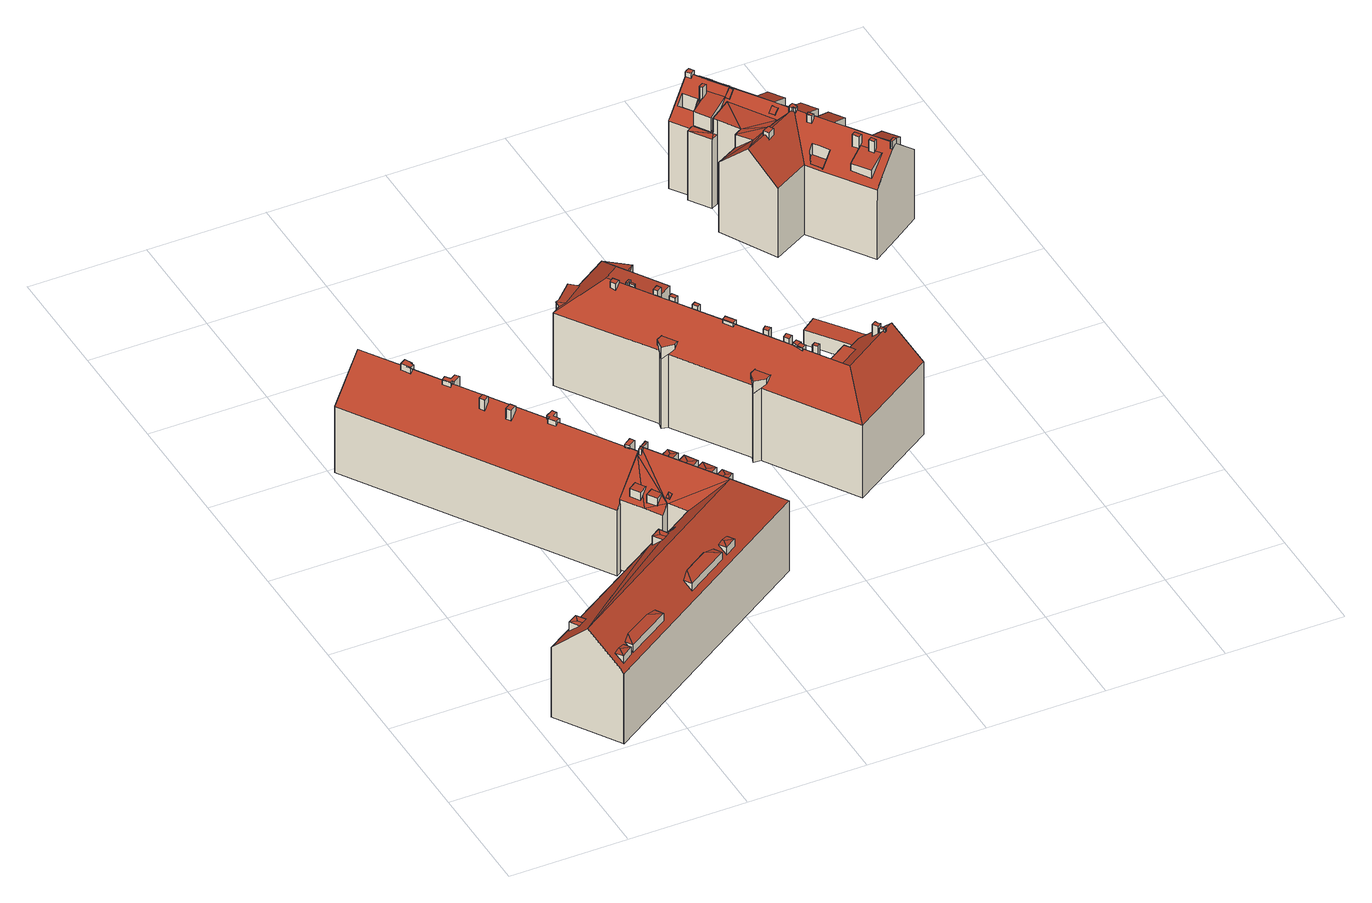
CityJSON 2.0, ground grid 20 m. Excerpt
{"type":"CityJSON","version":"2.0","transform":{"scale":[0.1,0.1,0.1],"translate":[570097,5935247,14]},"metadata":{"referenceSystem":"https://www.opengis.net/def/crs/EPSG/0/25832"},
"CityObjects":{
"building1":{"type":"Building","attributes":{"Grundfläche 2D":"720.919981","Grundhöhe NN":"15.432"},"children":["building1-1","building1-2","building1-3","building1-4","building1-5","building1-6","building1-7","building1-8","building1-9","building1-10","building1-11","building1-12","building1-13"],"geometry":[{"type":"Solid","lod":"3","boundaries":[[[[0,1,2,3]],[[1,4,2]],[[5,0,3]],[[6,7,8,9]],[[7,6,10,11]],[[11,10,12,13]],[[14,15,16]],[[17,18,19,20,14,21],[9,8,22,23,13,12],[0,5,24,25,4,1]],[[14,26,27,28,29,15]],[[14,20,30,28,27,26]],[[31,32,33,34,35,20,19,36,37]],[[38,39,40,41,42,43,44,45,31,46,47]],[[48,20,35,42,41,40]],[[45,32,31]],[[49,47,50,51,52]],[[40,39,38,47,49,52,51,53,54]],[[30,20,48]],[[54,53,51,55,40]],[[56,57,58,59]],[[3,2,25,24]],[[24,5,3]],[[25,2,4]],[[8,7,22]],[[9,12,10,6]],[[11,13,23]],[[23,22,7,11]],[[17,21,14,16,60,61]],[[18,17,61,62]],[[19,18,62,63]],[[36,19,63,64]],[[65,66,67,50,47,46,31,37,36,64,68]],[[55,51,50,67,69]],[[40,55,69,70]],[[71,30,48,40,70,72]],[[28,30,71,73]],[[29,28,73,74]],[[16,15,29,74,60]],[[43,57,56,44]],[[57,43,42]],[[34,58,57,42,35]],[[34,33,59,58]],[[45,44,56,59,33,32]],[[69,67,66,65,68,64,63,62,61,60,74,73,71,72,70]]]],"semantics":{"surfaces":[{"type":"RoofSurface"},{"type":"WallSurface"},{"type":"GroundSurface"}],"values":[[0,0,0,0,0,0,0,0,0,0,0,0,0,0,0,0,0,0,0,1,1,1,1,1,1,1,1,1,1,1,1,1,1,1,1,1,1,1,1,1,1,1,2]]}}]},
"building1-1":{"type":"BuildingInstallation","parents":["building1"],"geometry":[{"type":"MultiSurface","lod":"3","boundaries":[[[38,75,76,77,41]],[[78,54,39,41,77]],[[76,75,79]],[[78,77,76,79,53]]],"semantics":{"surfaces":[{"type":"RoofSurface"},{"type":"WallSurface"}],"values":[0,1,1,1]}}]},
"building1-2":{"type":"BuildingInstallation","parents":["building1"],"geometry":[{"type":"MultiSurface","lod":"3","boundaries":[[[80,81,82,83,84]],[[82,81,85]],[[85,81,80,86,87]],[[82,88,83]],[[87,89,85]],[[82,85,89,88]]],"semantics":{"surfaces":[{"type":"RoofSurface"},{"type":"WallSurface"}],"values":[0,0,0,1,1,1]}}]},
"building1-3":{"type":"BuildingInstallation","parents":["building1"],"geometry":[{"type":"MultiSurface","lod":"3","boundaries":[[[90,91,92,93]],[[90,93,94]],[[92,95,96,93]],[[96,97,94,93]],[[94,97,98,91,90]],[[98,95,92,91]]],"semantics":{"surfaces":[{"type":"RoofSurface"},{"type":"WallSurface"}],"values":[0,0,1,1,1,1]}}]},
"building1-4":{"type":"BuildingInstallation","parents":["building1"],"geometry":[{"type":"MultiSurface","lod":"3","boundaries":[[[99,100,101]],[[102,103,104,101,100,105]],[[106,107,108,105,100,99]],[[109,99,101,110,111]],[[107,106,99,109,26]],[[110,101,104,103,27,112]]],"semantics":{"surfaces":[{"type":"RoofSurface"},{"type":"WallSurface"}],"values":[0,0,0,1,1,1]}}]},
"building1-5":{"type":"BuildingInstallation","parents":["building1"],"geometry":[{"type":"MultiSurface","lod":"3","boundaries":[[[113,114,115,116,117]],[[117,116,118]],[[118,116,115,119,120]],[[113,117,121,122]],[[118,120,123]],[[123,121,117,118]]],"semantics":{"surfaces":[{"type":"RoofSurface"},{"type":"WallSurface"}],"values":[0,0,0,1,1,1]}}]},
"building1-6":{"type":"BuildingInstallation","parents":["building1"],"geometry":[{"type":"MultiSurface","lod":"3","boundaries":[[[124,125,126,127]],[[125,124,128]],[[128,124,127,129]],[[125,130,126]],[[129,131,128]],[[125,128,131,130]]],"semantics":{"surfaces":[{"type":"RoofSurface"},{"type":"WallSurface"}],"values":[0,0,0,1,1,1]}}]},
"building1-7":{"type":"BuildingInstallation","parents":["building1"],"geometry":[{"type":"MultiSurface","lod":"3","boundaries":[[[132,133,134,135,49]],[[135,134,136,52]],[[133,132,137]],[[134,133,137,136]]],"semantics":{"surfaces":[{"type":"RoofSurface"},{"type":"WallSurface"}],"values":[0,1,1,1]}}]},
"building1-8":{"type":"BuildingInstallation","parents":["building1"],"geometry":[{"type":"MultiSurface","lod":"3","boundaries":[[[138,139,140,141,142]],[[140,139,143]],[[143,139,138,144,145]],[[141,140,146]],[[143,145,147]],[[143,147,146,140]]],"semantics":{"surfaces":[{"type":"RoofSurface"},{"type":"WallSurface"}],"values":[0,0,0,1,1,1]}}]},
"building1-9":{"type":"BuildingInstallation","parents":["building1"],"geometry":[{"type":"MultiSurface","lod":"3","boundaries":[[[148,149,150]],[[151,148,150,152]],[[153,154,151,152]],[[149,155,153,152,150]],[[154,156,148,151]],[[156,155,149,148]]],"semantics":{"surfaces":[{"type":"RoofSurface"},{"type":"WallSurface"}],"values":[0,0,1,1,1,1]}}]},
"building1-10":{"type":"BuildingInstallation","parents":["building1"],"geometry":[{"type":"MultiSurface","lod":"3","boundaries":[[[157,158,159,160]],[[158,157,161]],[[161,157,160,162]],[[158,163,159]],[[162,164,161]],[[158,161,164,163]]],"semantics":{"surfaces":[{"type":"RoofSurface"},{"type":"WallSurface"}],"values":[0,0,0,1,1,1]}}]},
"building1-11":{"type":"BuildingInstallation","parents":["building1"],"geometry":[{"type":"MultiSurface","lod":"3","boundaries":[[[165,166,167,168,169,170]],[[165,170,171,172]],[[168,167,173,174]],[[171,170,169,168,174,175]],[[173,167,166,165,172,176]]],"semantics":{"surfaces":[{"type":"RoofSurface"},{"type":"WallSurface"}],"values":[0,1,1,1,1]}}]},
"building1-12":{"type":"BuildingInstallation","parents":["building1"],"geometry":[{"type":"MultiSurface","lod":"3","boundaries":[[[177,178,179,180]],[[178,177,181]],[[181,177,180,182]],[[178,183,179]],[[182,184,181]],[[178,181,184,183]]],"semantics":{"surfaces":[{"type":"RoofSurface"},{"type":"WallSurface"}],"values":[0,0,0,1,1,1]}}]},
"building1-13":{"type":"BuildingInstallation","parents":["building1"],"geometry":[{"type":"MultiSurface","lod":"3","boundaries":[[[185,186,187,188,189]],[[187,186,190]],[[190,186,185,191,192]],[[188,187,193]],[[190,192,194,195]],[[187,190,195,193]]],"semantics":{"surfaces":[{"type":"RoofSurface"},{"type":"WallSurface"}],"values":[0,0,0,1,1,1]}}]},
"building2":{"type":"Building","attributes":{"Grundfläche 2D":"651.359500","Grundhöhe NN":"14.652"},"children":["building2-1","building2-2","building2-3","building2-4","building2-5","building2-6"],"geometry":[{"type":"Solid","lod":"3","boundaries":[[[[196,197,198,199,200,201,202,203,204,205,206,207,208,209,210,211]],[[212,198,197,196,211,210,209,208,207,206,205,204,203,213,214]],[[199,198,212,215,216]],[[200,199,216,217]],[[201,200,217,218]],[[202,201,218,219]],[[220,221,214,213,203,202,219,222]],[[212,214,221,215]],[[222,219,218,217,216,215,221,220]]]],"semantics":{"surfaces":[{"type":"RoofSurface"},{"type":"WallSurface"},{"type":"GroundSurface"}],"values":[[0,0,1,1,1,1,1,1,2]]}}]},
"building2-1":{"type":"BuildingInstallation","parents":["building2"],"geometry":[{"type":"MultiSurface","lod":"3","boundaries":[[[223,224,225,226]],[[226,225,227,228]],[[223,226,228,229]],[[224,223,229,230]],[[225,224,230,227]]],"semantics":{"surfaces":[{"type":"RoofSurface"},{"type":"WallSurface"}],"values":[0,1,1,1,1]}}]},
"building2-2":{"type":"BuildingInstallation","parents":["building2"],"geometry":[{"type":"MultiSurface","lod":"3","boundaries":[[[231,232,233,234,235,236]],[[231,236,237,238]],[[232,231,238,196,239]],[[233,232,239,240]],[[234,233,240,241]],[[235,234,241,242]],[[197,237,236,235,242]]],"semantics":{"surfaces":[{"type":"RoofSurface"},{"type":"WallSurface"}],"values":[0,1,1,1,1,1,1]}}]},
"building2-3":{"type":"BuildingInstallation","parents":["building2"],"geometry":[{"type":"MultiSurface","lod":"3","boundaries":[[[243,244,245,246,247,248,249,250]],[[251,252,245,244]],[[252,253,246,245]],[[247,246,253,254]],[[211,255,248,247,254]],[[249,248,255,256]],[[250,249,256,210]],[[243,250,210,209]],[[209,251,244,243]]],"semantics":{"surfaces":[{"type":"RoofSurface"},{"type":"WallSurface"}],"values":[0,1,1,1,1,1,1,1,1]}}]},
"building2-4":{"type":"BuildingInstallation","parents":["building2"],"geometry":[{"type":"MultiSurface","lod":"3","boundaries":[[[257,258,259,260,261]],[[262,259,258,263,205]],[[260,259,262,264]],[[265,257,261,260,264,204]],[[258,257,265,263]]],"semantics":{"surfaces":[{"type":"RoofSurface"},{"type":"WallSurface"}],"values":[0,1,1,1,1]}}]},
"building2-5":{"type":"BuildingInstallation","parents":["building2"],"geometry":[{"type":"MultiSurface","lod":"3","boundaries":[[[266,267,268,269]],[[269,268,270,271]],[[271,272,266,269]],[[267,266,272,273]],[[273,270,268,267]]],"semantics":{"surfaces":[{"type":"RoofSurface"},{"type":"WallSurface"}],"values":[0,1,1,1,1]}}]},
"building2-6":{"type":"BuildingInstallation","parents":["building2"],"geometry":[{"type":"MultiSurface","lod":"3","boundaries":[[[274,275,276,277,278,279,280,281,282]],[[278,277,276,283,207,284]],[[284,285,279,278]],[[285,286,280,279]],[[281,280,286,287]],[[206,288,282,281,287]],[[274,282,288,289]],[[289,290,275,274]],[[290,283,276,275]]],"semantics":{"surfaces":[{"type":"RoofSurface"},{"type":"WallSurface"}],"values":[0,1,1,1,1,1,1,1,1]}}]},
"building3":{"type":"Building","attributes":{"Grundfläche 2D":"731.871410","Grundhöhe NN":"14.653"},"children":["building3-1","building3-2","building3-3","building3-4","building3-5","building3-6","building3-7","building3-8","building3-9","building3-10","building3-11","building3-12","building3-13","building3-14","building3-15","building3-16","building3-17"],"geometry":[{"type":"Solid","lod":"3","boundaries":[[[[291,292,293,294,295,296]],[[295,297,298,299,300,301,302,292,291,296]],[[300,303,304,305,306,307,308,309,310,311,292,302,301]],[[303,312,313,304]],[[313,312,314,315,316]],[[317,315,314]],[[316,315,317]],[[318,319,304,313,316,320,321,322]],[[322,321,323,324,325,326]],[[327,328,329,293,292,311,310,309,308,307,306,305,304,319,330,331,332,333,334]],[[323,321,320]],[[318,322,326]],[[298,297,295,294,335,336]],[[300,299,298,336,337]],[[303,300,337,338]],[[312,303,338,339]],[[314,312,339,340]],[[317,314,340,341]],[[316,317,341,342]],[[320,316,342,343]],[[323,320,343,344]],[[324,323,344,345]],[[346,326,325,324,345,347]],[[348,319,318,349]],[[318,326,346,349]],[[331,330,319,348,350]],[[332,331,350,351]],[[333,332,351,352]],[[334,333,352,353]],[[327,334,353,354]],[[328,327,354,355]],[[293,329,328,355,356]],[[294,293,356,335]],[[340,339,338,337,336,335,356,355,354,353,352,351,350,348,349,346,347,345,344,343,342,341]]]],"semantics":{"surfaces":[{"type":"RoofSurface"},{"type":"WallSurface"},{"type":"GroundSurface"}],"values":[[0,0,0,0,0,0,0,0,0,0,0,0,1,1,1,1,1,1,1,1,1,1,1,1,1,1,1,1,1,1,1,1,1,2]]}}]},
"building3-1":{"type":"BuildingInstallation","parents":["building3"],"geometry":[{"type":"MultiSurface","lod":"3","boundaries":[[[357,358,359,360]],[[360,359,361,362]],[[357,360,362,363]],[[358,357,363,364]],[[359,358,364,361]]],"semantics":{"surfaces":[{"type":"RoofSurface"},{"type":"WallSurface"}],"values":[0,1,1,1,1]}}]},
"building3-2":{"type":"BuildingInstallation","parents":["building3"],"geometry":[{"type":"MultiSurface","lod":"3","boundaries":[[[365,366,367,368,369]],[[368,370,371,369]],[[372,367,366,365,373,374]],[[372,291,368,367]],[[375,370,368,291]],[[371,370,375,376]],[[376,296,373,365,369,371]]],"semantics":{"surfaces":[{"type":"RoofSurface"},{"type":"WallSurface"}],"values":[0,0,1,1,1,1,1]}}]},
"building3-3":{"type":"BuildingInstallation","parents":["building3"],"geometry":[{"type":"MultiSurface","lod":"3","boundaries":[[[377,378,379,380]],[[380,379,381,382]],[[377,380,382,383]],[[378,377,383,384]],[[379,378,384,381]]],"semantics":{"surfaces":[{"type":"RoofSurface"},{"type":"WallSurface"}],"values":[0,1,1,1,1]}}]},
"building3-4":{"type":"BuildingInstallation","parents":["building3"],"geometry":[{"type":"MultiSurface","lod":"3","boundaries":[[[385,386,387,388]],[[385,388,389,390]],[[391,392,386,385,390]],[[387,386,392,393]]],"semantics":{"surfaces":[{"type":"RoofSurface"},{"type":"WallSurface"}],"values":[0,1,1,1]}}]},
"building3-5":{"type":"BuildingInstallation","parents":["building3"],"geometry":[{"type":"MultiSurface","lod":"3","boundaries":[[[394,395,396,397]],[[397,396,398,399]],[[394,397,399,400]],[[400,401,395,394]],[[401,398,396,395]]],"semantics":{"surfaces":[{"type":"RoofSurface"},{"type":"WallSurface"}],"values":[0,1,1,1,1]}}]},
"building3-6":{"type":"BuildingInstallation","parents":["building3"],"geometry":[{"type":"MultiSurface","lod":"3","boundaries":[[[402,403,404,405]],[[405,404,406,407]],[[402,405,407,408]],[[403,402,408,409]],[[404,403,409,406]]],"semantics":{"surfaces":[{"type":"RoofSurface"},{"type":"WallSurface"}],"values":[0,1,1,1,1]}}]},
"building3-7":{"type":"BuildingInstallation","parents":["building3"],"geometry":[{"type":"MultiSurface","lod":"3","boundaries":[[[410,411,412,413,414]],[[328,415,413,412,327]],[[414,413,415]],[[416,411,410]],[[411,416,334,327,412]]],"semantics":{"surfaces":[{"type":"RoofSurface"},{"type":"WallSurface"}],"values":[0,1,1,1,1]}}]},
"building3-8":{"type":"BuildingInstallation","parents":["building3"],"geometry":[{"type":"MultiSurface","lod":"3","boundaries":[[[417,418,419,420,421,422,423,424]],[[421,420,425,426]],[[422,421,426,427]],[[428,429,417,424,423,422,427,430]],[[431,425,420,419,418,417,429,432]]],"semantics":{"surfaces":[{"type":"RoofSurface"},{"type":"WallSurface"}],"values":[0,1,1,1,1]}}]},
"building3-9":{"type":"BuildingInstallation","parents":["building3"],"geometry":[{"type":"MultiSurface","lod":"3","boundaries":[[[433,434,435,436]],[[437,438,436,435]],[[433,436,438,439]],[[439,440,434,433]],[[435,434,440,437]]],"semantics":{"surfaces":[{"type":"RoofSurface"},{"type":"WallSurface"}],"values":[0,1,1,1,1]}}]},
"building3-10":{"type":"BuildingInstallation","parents":["building3"],"geometry":[{"type":"MultiSurface","lod":"3","boundaries":[[[441,442,302,443]],[[441,443,444,445]],[[445,446,301,442,441]]],"semantics":{"surfaces":[{"type":"RoofSurface"},{"type":"WallSurface"}],"values":[0,1,1]}}]},
"building3-11":{"type":"BuildingInstallation","parents":["building3"],"geometry":[{"type":"MultiSurface","lod":"3","boundaries":[[[447,448,449,450,388,387]],[[451,450,449,448,452,311]],[[388,450,451,389]],[[393,453,447,387]],[[448,447,453,452]]],"semantics":{"surfaces":[{"type":"RoofSurface"},{"type":"WallSurface"}],"values":[0,1,1,1,1]}}]},
"building3-12":{"type":"BuildingInstallation","parents":["building3"],"geometry":[{"type":"MultiSurface","lod":"3","boundaries":[[[454,455,456,457]],[[457,456,458,459]],[[454,457,459,460]],[[455,454,460,461]],[[456,455,461,458]]],"semantics":{"surfaces":[{"type":"RoofSurface"},{"type":"WallSurface"}],"values":[0,1,1,1,1]}}]},
"building3-13":{"type":"BuildingInstallation","parents":["building3"],"geometry":[{"type":"MultiSurface","lod":"3","boundaries":[[[462,463,464,465]],[[465,464,466,467]],[[462,465,467,468]],[[463,462,468,469]],[[464,463,469,466]]],"semantics":{"surfaces":[{"type":"RoofSurface"},{"type":"WallSurface"}],"values":[0,1,1,1,1]}}]},
"building3-14":{"type":"BuildingInstallation","parents":["building3"],"geometry":[{"type":"MultiSurface","lod":"3","boundaries":[[[470,471,472,473,474]],[[472,332,333,475,473]],[[474,473,475]],[[476,471,470]],[[471,476,331,332,472]]],"semantics":{"surfaces":[{"type":"RoofSurface"},{"type":"WallSurface"}],"values":[0,1,1,1,1]}}]},
"building3-15":{"type":"BuildingInstallation","parents":["building3"],"geometry":[{"type":"MultiSurface","lod":"3","boundaries":[[[477,478,479,480,481]],[[482,307,483,479,478,477]],[[480,479,483,484]],[[485,481,480,484,308]],[[482,477,481,485]]],"semantics":{"surfaces":[{"type":"RoofSurface"},{"type":"WallSurface"}],"values":[0,1,1,1,1]}}]},
"building3-16":{"type":"BuildingInstallation","parents":["building3"],"geometry":[{"type":"MultiSurface","lod":"3","boundaries":[[[486,487,488,489,490]],[[488,487,491,492]],[[492,493,489,488]],[[493,494,490,489]],[[494,495,491,487,486,490]]],"semantics":{"surfaces":[{"type":"RoofSurface"},{"type":"WallSurface"}],"values":[0,1,1,1,1]}}]},
"building3-17":{"type":"BuildingInstallation","parents":["building3"],"geometry":[{"type":"MultiSurface","lod":"3","boundaries":[[[496,497,498,499]],[[499,498,500,501]],[[496,499,501,502]],[[497,496,502,503]],[[498,497,503,500]]],"semantics":{"surfaces":[{"type":"RoofSurface"},{"type":"WallSurface"}],"values":[0,1,1,1,1]}}]},
"building4":{"type":"Building","attributes":{"Grundfläche 2D":"31.747301","Grundhöhe NN":"15.600"},"geometry":[{"type":"Solid","lod":"3","boundaries":[[[[504,505,506,507]],[[508,509,507,506]],[[509,510,504,507]],[[510,511,505,504]],[[511,508,506,505]],[[511,510,509,508]]]],"semantics":{"surfaces":[{"type":"RoofSurface"},{"type":"WallSurface"},{"type":"GroundSurface"}],"values":[[0,1,1,1,1,2]]}}]},
"building5":{"type":"Building","attributes":{"Grundfläche 2D":"444.418037","Grundhöhe NN":"15.368"},"children":["building5-1","building5-2","building5-3","building5-4","building5-5","building5-6","building5-7","building5-8","building5-9","building5-10","building5-11","building5-12","building5-13","building5-14","building5-15"],"geometry":[{"type":"MultiSurface","lod":"3","boundaries":[[[512,513,514,515]],[[516,517,518,519,520,521,522,523]],[[524,525,526,527,528]],[[529,530,531,532,533,534,535,536,537,538]],[[539,540,541,542,543]],[[544,545,546,547]],[[548,549,550,551]],[[552,540,552,553,554,555,556,557,558,559,560,561,549,548,551,562,563],[539,564,565,541,540],[566,515,567,568],[569,570,547,546],[571,572,573,524,528]],[[574,575,551,550]],[[576,551,575]],[[576,577,576,551]],[[578,579,580,581,582,583,552,563,562,551,576,577,576,584,585],[516,523,586,587,588,589],[590,591,592,577]],[[593,579,594]],[[595,594,579,578]],[[593,596,579]],[[581,580,597]],[[597,598,581]],[[580,599,600,597]],[[598,597,601,602]],[[603,604,605]],[[605,604,606]],[[607,608,603]],[[608,604,603]],[[583,609,610,611,607,612,613,614]],[[610,609,583,615,598,607,611]],[[598,608,607]],[[616,617,618,556,619,556,555,554,553,583,614,613,620],[621,622,623,624,534,533,625,529,538],[626,627,628,629,630,631,632]],[[557,556,618]],[[553,552,583,553,554]],[[598,615,583,582,581]],[[598,602,608]],[[585,595,578]],[[579,599,580]],[[608,602,604]],[[596,600,599,579]],[[602,601,606,604]],[[514,567,515]],[[512,515,566]],[[566,568,513,512]],[[568,567,514,513]],[[587,586,522,521]],[[522,586,523]],[[588,587,521,520]],[[589,517,516]],[[571,528,527]],[[525,524,573]],[[573,572,526,525]],[[526,572,571,527]],[[538,537,621]],[[624,623,622,536,535,534]],[[622,621,537,536]],[[543,564,539]],[[541,565,542]],[[543,542,565,564]],[[546,545,569]],[[570,544,547]],[[570,569,545,544]],[[633,634,635,636,637,559,558,638]],[[560,559,637,639]],[[561,560,639,640]],[[641,642,576,575,574,550,549,561,640,643]],[[584,576,642,644]],[[585,584,644,645]],[[593,594,646,647]],[[595,585,645,646,594]],[[596,593,647,648]],[[648,649,650,651,652,653,597,600,596]],[[606,601,597,653,654]],[[605,606,654,655]],[[603,605,655,656]],[[612,607,603,656,657]],[[613,612,657,658]],[[616,620,613,658,659]],[[638,558,557,618,617,616,659,660]],[[634,633,652,651]],[[650,649,636,635]],[[655,654,653,652,633,638,660,659,658,657,656]],[[646,645,644,642,641,643,640,639,637,636,649,648,647]],[[635,634,651,650]]],"semantics":{"surfaces":[{"type":"RoofSurface"},{"type":"WallSurface"},{"type":"GroundSurface"},{"type":"OuterCeilingSurface"}],"values":[0,0,0,0,0,0,0,0,0,0,0,0,0,0,0,0,0,0,0,0,0,0,0,0,0,0,0,0,0,0,0,1,1,1,1,1,1,1,1,1,1,1,1,1,1,1,1,1,1,1,1,1,1,1,1,1,1,1,1,1,1,1,1,1,1,1,1,1,1,1,1,1,1,1,1,1,2,2,3]}}]},
"building5-1":{"type":"BuildingInstallation","parents":["building5"],"geometry":[{"type":"MultiSurface","lod":"3","boundaries":[[[661,662,663,664,665]],[[666,667,663,662]],[[668,665,664,663,667,611]],[[668,669,661,665]],[[666,662,661,669,610]]],"semantics":{"surfaces":[{"type":"RoofSurface"},{"type":"WallSurface"}],"values":[0,1,1,1,1]}}]},
"building5-2":{"type":"BuildingInstallation","parents":["building5"],"geometry":[{"type":"MultiSurface","lod":"3","boundaries":[[[670,671,672,673]],[[674,675,673,672]],[[670,673,675,676]],[[676,677,671,670]],[[672,671,677,674]]],"semantics":{"surfaces":[{"type":"RoofSurface"},{"type":"WallSurface"}],"values":[0,1,1,1,1]}}]},
"building5-3":{"type":"BuildingInstallation","parents":["building5"],"geometry":[{"type":"MultiSurface","lod":"3","boundaries":[[[678,679,680,681,682,683]],[[681,680,684,685]],[[685,686,687,683,682,681]],[[687,688,678,683]],[[680,679,678,688,684]]],"semantics":{"surfaces":[{"type":"RoofSurface"},{"type":"WallSurface"}],"values":[0,1,1,1,1]}}]},
"building5-4":{"type":"BuildingInstallation","parents":["building5"],"geometry":[{"type":"MultiSurface","lod":"3","boundaries":[[[689,690,632,691,692]],[[629,628,689,692]],[[690,689,628,627]],[[626,632,690,627]],[[631,691,632]],[[631,630,629,692,691]]],"semantics":{"surfaces":[{"type":"RoofSurface"},{"type":"WallSurface"}],"values":[0,1,1,1,1,1]}}]},
"building5-5":{"type":"BuildingInstallation","parents":["building5"],"geometry":[{"type":"MultiSurface","lod":"3","boundaries":[[[693,694,695,696,697,698]],[[550,574,575,576,694,693,698,697]],[[695,694,576,699]],[[700,696,695,699,551]],[[700,548,550,697,696]]],"semantics":{"surfaces":[{"type":"RoofSurface"},{"type":"WallSurface"}],"values":[0,1,1,1,1]}}]},
"building5-6":{"type":"BuildingInstallation","parents":["building5"],"geometry":[{"type":"MultiSurface","lod":"3","boundaries":[[[701,702,703,704]],[[704,703,705,706]],[[706,707,701,704]],[[702,701,707,708]],[[708,705,703,702]]],"semantics":{"surfaces":[{"type":"RoofSurface"},{"type":"WallSurface"}],"values":[0,1,1,1,1]}}]},
"building5-7":{"type":"BuildingInstallation","parents":["building5"],"geometry":[{"type":"MultiSurface","lod":"3","boundaries":[[[709,710,711,712,713,714,715,716]],[[713,712,717,718]],[[712,711,719,717]],[[714,713,718,720,716,715]],[[709,716,720,719,711,710]]],"semantics":{"surfaces":[{"type":"RoofSurface"},{"type":"WallSurface"}],"values":[0,1,1,1,1]}}]},
"building5-8":{"type":"BuildingInstallation","parents":["building5"],"geometry":[{"type":"MultiSurface","lod":"3","boundaries":[[[721,722,723,724]],[[725,726,724,723]],[[520,519,721,724,726,588]],[[722,721,519,518]],[[518,517,589,725,723,722]]],"semantics":{"surfaces":[{"type":"RoofSurface"},{"type":"WallSurface"}],"values":[0,1,1,1,1]}}]},
"building5-9":{"type":"BuildingInstallation","parents":["building5"],"geometry":[{"type":"MultiSurface","lod":"3","boundaries":[[[727,728,729,730,731,732]],[[733,734,727,732]],[[734,735,728,727]],[[730,729,728,735,736,737]],[[737,733,732,731,730]]],"semantics":{"surfaces":[{"type":"RoofSurface"},{"type":"WallSurface"}],"values":[0,1,1,1,1]}}]},
"building5-10":{"type":"BuildingInstallation","parents":["building5"],"geometry":[{"type":"MultiSurface","lod":"3","boundaries":[[[738,739,740,741,742,743]],[[532,741,740,744,533]],[[530,743,742,741,532,531]],[[619,745,739,738,743,530,529]],[[745,744,740,739]]],"semantics":{"surfaces":[{"type":"RoofSurface"},{"type":"WallSurface"}],"values":[0,1,1,1,1]}}]},
"building5-11":{"type":"BuildingInstallation","parents":["building5"],"geometry":[{"type":"MultiSurface","lod":"3","boundaries":[[[746,747,748,749,750,751,752]],[[617,618,557,750,749,748]],[[751,750,557,753]],[[753,556,752,751]],[[746,752,556,754]],[[754,755,617,748,747,746]]],"semantics":{"surfaces":[{"type":"RoofSurface"},{"type":"WallSurface"}],"values":[0,1,1,1,1,1]}}]},
"building5-12":{"type":"BuildingInstallation","parents":["building5"],"geometry":[{"type":"MultiSurface","lod":"3","boundaries":[[[756,757,758,759,760,761,762,763,764,765,766]],[[767,552,761,760]],[[582,762,761,552]],[[582,615,609,768,763,762]],[[768,769,764,763]],[[769,770,614,771,765,764]],[[772,756,766,765,771,553]],[[757,756,772,773]],[[773,774,758,757]],[[774,775,767,760,759,758]]],"semantics":{"surfaces":[{"type":"RoofSurface"},{"type":"WallSurface"}],"values":[0,1,1,1,1,1,1,1,1,1]}}]},
"building5-13":{"type":"BuildingInstallation","parents":["building5"],"geometry":[{"type":"MultiSurface","lod":"3","boundaries":[[[776,777,778,779]],[[780,781,779,778]],[[624,535,776,779,781]],[[624,782,777,776,535]],[[782,780,778,777]]],"semantics":{"surfaces":[{"type":"RoofSurface"},{"type":"WallSurface"}],"values":[0,1,1,1,1]}}]},
"building5-14":{"type":"BuildingInstallation","parents":["building5"],"geometry":[{"type":"MultiSurface","lod":"3","boundaries":[[[783,784,785,786]],[[784,783,577,592]],[[785,784,592,591]],[[591,590,786,785]],[[590,577,783,786]]],"semantics":{"surfaces":[{"type":"RoofSurface"},{"type":"WallSurface"}],"values":[0,1,1,1,1]}}]},
"building5-15":{"type":"BuildingInstallation","parents":["building5"],"geometry":[{"type":"MultiSurface","lod":"3","boundaries":[[[787,788,789,790]],[[790,789,791,792]],[[787,790,792,793]],[[788,787,793,794]],[[789,788,794,791]]],"semantics":{"surfaces":[{"type":"RoofSurface"},{"type":"WallSurface"}],"values":[0,1,1,1,1]}}]}
},
"vertices":[
[176,86,172],[130,57,172],[126,32,169],[201,80,169],[118,44,169],[193,93,169],[318,179,174],[346,173,169],[338,186,169],[320,180,173],[277,153,174],[272,126,169],[276,152,173],[264,138,169],[61,55,206],[266,261,146],[27,108,146],[94,3,148],[95,1,147],[504,264,147],[416,284,206],[92,7,153],[346,173,155],[272,126,155],[201,80,155],[126,32,155],[278,243,166],[292,255,163],[304,265,161],[295,279,146],[350,295,161],[331,416,206],[332,414,206],[342,421,194],[344,418,194],[334,411,206],[385,451,147],[341,422,194],[329,344,169],[329,341,167],[330,325,161],[330,341,169],[331,409,202],[327,406,197],[325,409,197],[331,413,205],[329,415,204],[323,411,197],[331,324,161],[311,375,169],[279,382,147],[302,346,147],[307,361,158],[316,336,154],[318,334,155],[319,318,147],[325,409,208],[327,406,208],[344,418,208],[342,421,208],[27,108,14],[94,3,14],[95,1,14],[504,264,14],[385,451,14],[331,416,14],[329,415,14],[279,382,14],[341,422,14],[319,318,14],[330,325,14],[350,295,14],[331,324,14],[304,265,14],[295,279,14],
[321,358,169],[308,349,169],[318,333,169],[318,333,154],[308,349,153],
[428,336,170],[434,339,170],[436,353,169],[424,345,169],[426,341,169],[446,337,169],[432,332,169],[434,329,169],[436,353,155],[446,337,155],
[335,328,166],[335,327,166],[341,330,172],[338,335,173],[332,332,167],[341,330,171],[338,335,172],[332,332,166],[335,327,165],
[270,256,169],[282,254,169],[286,266,169],[289,246,169],[296,250,169],[292,255,169],[289,245,169],[278,243,169],[280,240,169],[287,244,169],[270,256,151],[286,266,151],[280,263,151],[287,263,154],
[388,401,169],[392,394,169],[394,390,170],[397,392,170],[401,409,169],[414,388,169],[398,385,169],[401,380,169],[401,409,155],[393,404,163],[414,388,155],
[104,33,170],[121,29,169],[113,41,169],[102,35,170],[101,15,169],[92,28,169],[121,29,155],[101,15,155],
[306,383,169],[292,374,169],[302,358,169],[316,367,169],[302,358,153],[292,374,153],
[83,114,169],[77,122,169],[65,125,169],[75,110,169],[76,110,169],[81,135,169],[90,119,169],[91,120,169],[65,125,152],[81,135,152],
[441,317,170],[445,311,170],[445,312,170],[448,321,163],[451,316,163],[451,316,162],[448,321,162],[445,311,169],[441,317,169],
[361,196,170],[377,193,169],[369,206,169],[358,200,170],[357,180,169],[348,193,169],[377,193,155],[357,180,155],
[305,254,171],[308,257,171],[309,257,171],[304,263,164],[301,260,164],[300,260,164],[300,260,163],[305,254,170],[309,257,170],[304,263,163],[301,260,163],[308,257,170],
[415,365,170],[418,382,169],[405,374,169],[412,362,170],[431,361,169],[419,353,169],[418,382,155],[431,361,155],
[377,416,170],[382,420,170],[385,433,169],[372,425,169],[374,422,169],[395,418,169],[380,412,169],[382,410,169],[385,433,155],[391,416,159],[395,418,155],
[116,746,197],[106,761,197],[64,826,197],[8,791,133],[273,377,131],[280,381,140],[279,382,140],[329,415,197],[320,429,197],[315,436,197],[252,534,197],[242,550,197],[189,633,197],[155,685,197],[153,688,197],[145,701,197],[120,862,133],[331,416,195],[384,450,133],[120,862,7],[8,791,7],[273,377,7],[280,381,7],[279,382,7],[331,416,7],[384,450,7],[329,415,7],
[175,624,202],[184,630,202],[179,639,202],[170,633,202],[179,639,192],[170,633,182],[175,624,182],[184,630,192],
[111,743,204],[118,747,204],[116,751,204],[118,752,204],[112,764,204],[102,758,204],[102,758,192],[111,743,191],[118,747,195],[116,751,195],[118,752,192],[112,764,192],
[155,685,202],[168,693,202],[163,700,202],[154,694,202],[148,703,202],[141,698,202],[149,686,202],[153,688,202],[168,693,183],[163,700,183],[154,694,194],[148,703,194],[141,698,192],[149,686,192],
[332,437,202],[327,444,202],[314,435,202],[319,428,202],[320,429,202],[314,435,196],[327,444,183],[319,428,196],[332,437,183],
[200,585,202],[210,591,202],[205,599,202],[195,593,202],[205,599,193],[195,593,182],[200,585,182],[210,591,193],
[250,545,202],[258,550,202],[254,557,202],[242,550,202],[241,549,202],[244,545,202],[240,543,202],[248,531,202],[256,535,202],[254,557,184],[241,549,196],[244,545,196],[240,543,192],[248,531,192],[256,535,194],[250,545,193],[258,550,184],
[786,512,197],[704,459,197],[686,381,145],[836,477,145],[806,524,197],[790,514,197],[780,565,153],[775,572,145],[733,546,145],[720,538,145],[719,531,149],[713,503,168],[554,796,145],[474,814,197],[487,795,197],[530,728,197],[586,643,197],[596,627,197],[645,551,197],[645,550,197],[650,543,197],[580,813,145],[500,831,197],[542,869,146],[538,870,148],[516,912,145],[553,883,145],[410,843,145],[395,833,145],[458,875,144],[459,871,147],[418,837,153],[446,886,145],[413,851,150],[407,848,151],[407,847,151],[578,532,137],[591,530,145],[594,525,145],[492,684,146],[495,679,146],[492,667,138],[503,665,145],[582,543,145],[836,477,7],[775,572,7],[720,538,7],[554,796,7],[580,813,7],[542,869,7],[553,883,7],[516,912,7],[458,875,7],[446,886,7],[413,851,7],[407,847,7],[407,848,7],[395,833,7],[410,843,7],[495,679,7],[492,667,7],[503,665,7],[582,543,7],[578,532,7],[591,530,7],[686,381,7],
[650,554,201],[657,559,201],[652,568,201],[645,563,201],[652,568,183],[645,563,191],[650,554,191],[657,559,184],
[786,520,200],[785,519,200],[782,517,200],[786,512,200],[790,514,200],[788,510,200],[791,512,200],[782,517,191],[786,520,191],[785,519,191],[788,510,195],[791,512,195],
[526,745,202],[534,750,202],[530,757,202],[521,751,202],[530,757,184],[521,751,193],[526,745,193],[534,750,184],
[658,525,201],[665,529,201],[660,538,201],[654,534,201],[654,534,196],[658,525,195],[660,527,197],[665,529,193],[660,538,192],
[562,684,202],[568,687,202],[563,696,202],[557,692,202],[563,696,188],[557,692,195],[562,684,196],[568,687,188],
[631,585,201],[638,590,201],[632,598,201],[626,593,201],[632,598,184],[626,593,191],[631,585,191],[638,590,183],
[594,557,161],[584,551,161],[578,532,161],[599,528,161],[609,534,161],[599,528,151],[584,551,150],
[787,523,203],[784,527,203],[783,530,203],[782,531,203],[775,527,203],[781,518,203],[784,520,203],[785,521,203],[782,531,180],[775,527,180],[781,518,190],[785,521,190],[787,523,190],[784,520,190],[783,530,182],[784,527,184],
[503,777,198],[506,780,198],[501,787,198],[498,785,198],[501,787,190],[498,785,194],[503,777,194],[506,780,190],
[735,541,168],[702,520,168],[746,524,168],[744,528,163],[735,541,149],[726,535,149],
[662,539,201],[658,547,201],[650,543,201],[650,542,201],[650,542,197],[658,547,189],[662,539,190],
[679,518,201],[685,522,201],[680,529,201],[674,525,201],[680,529,180],[674,525,187],[679,518,187],[685,522,180],
[506,802,191],[498,797,191],[500,794,191],[508,799,191],[500,794,188],[508,799,179],[506,802,179],[498,797,188],
[506,693,161],[496,687,161],[492,667,161],[513,664,161],[521,669,161],[513,664,152],[496,687,151],
[588,645,202],[586,643,202],[582,641,202],[592,625,202],[599,629,202],[588,645,194],[582,641,194],[592,625,194],[599,629,194],
[485,796,201],[480,804,201],[473,799,201],[478,790,201],[486,795,201],[480,804,197],[473,799,189],[478,790,188],[486,795,196],[485,796,196],
[541,717,202],[547,721,202],[542,730,202],[535,726,202],[542,730,188],[535,726,195],[541,717,195],[547,721,188],
[828,662,44],[854,681,44],[795,762,43],[769,743,43],[795,762,16],[769,743,16],[828,662,16],[854,681,16],
[896,1093,187],[925,1114,170],[908,1139,170],[879,1118,187],[819,1164,185],[815,1162,183],[816,1161,183],[808,1156,181],[808,1157,180],[786,1143,173],[803,1117,173],[837,1139,185],[993,953,186],[1008,933,186],[1036,952,170],[1018,977,170],[991,957,185],[980,924,183],[977,922,181],[973,929,181],[972,930,181],[975,932,183],[966,945,183],[963,943,181],[941,928,170],[961,898,170],[987,914,183],[910,1073,186],[920,1058,186],[927,1048,186],[957,1068,170],[940,1093,170],[983,1029,171],[967,1054,170],[938,1034,186],[954,1010,186],[815,1200,193],[849,1233,151],[810,1207,192],[812,1197,196],[906,1059,196],[912,1050,196],[924,1032,196],[930,1025,196],[1005,915,196],[1009,912,195],[1055,943,146],[853,1238,146],[852,1238,147],[853,1236,147],[829,1171,196],[890,1083,196],[940,1093,154],[957,1068,155],[896,1093,186],[908,1139,155],[925,1114,155],[967,1054,155],[983,1029,155],[1018,977,156],[1036,952,155],[1008,933,185],[807,1205,196],[806,1205,196],[802,1202,192],[790,1188,174],[785,1144,145],[804,1114,145],[837,1132,181],[885,1061,179],[902,1056,191],[909,1054,196],[760,1174,142],[782,1142,142],[803,1117,146],[786,1143,146],[808,1157,171],[815,1162,180],[805,1165,174],[794,1157,160],[778,1180,160],[796,1101,145],[773,1136,145],[782,1142,145],[808,1108,145],[831,1073,173],[867,1053,178],[804,1114,173],[808,1108,173],[824,1069,173],[817,1065,173],[779,1046,146],[817,1065,147],[823,1070,146],[824,1069,147],[805,998,196],[835,1041,173],[905,1052,196],[854,1025,196],[843,1018,196],[831,950,146],[891,983,146],[908,1051,193],[903,1054,193],[961,880,146],[1001,907,190],[1008,911,196],[981,925,184],[908,957,146],[961,898,155],[941,928,156],[954,937,170],[963,943,180],[979,926,183],[909,961,149],[899,977,149],[905,993,161],[912,998,169],[918,989,169],[929,972,169],[910,959,148],[921,1139,14],[921,1139,47],[905,1162,47],[905,1162,14],[853,1238,14],[1055,943,14],[852,1238,14],[853,1236,14],[806,1205,14],[802,1202,14],[807,1205,14],[760,1174,14],[782,1142,14],[773,1136,14],[796,1101,14],[808,1108,14],[814,1100,14],[814,1100,47],[829,1077,47],[829,1077,14],[831,1073,14],[824,1069,14],[823,1070,14],[779,1046,14],[831,950,14],[891,983,14],[961,880,14],[1008,911,14],
[858,1019,202],[853,1027,202],[841,1021,202],[843,1018,202],[847,1012,202],[853,1027,193],[841,1021,193],[847,1012,189],[858,1019,189],
[922,1020,202],[927,1023,202],[922,1031,202],[917,1027,202],[922,1031,194],[917,1027,188],[922,1020,188],[927,1023,194],
[836,1199,178],[841,1202,173],[851,1209,163],[845,1218,163],[844,1218,163],[830,1209,178],[851,1209,162],[845,1218,162],[844,1218,162],[830,1209,177],[836,1199,177],
[905,993,148],[899,977,148],[929,972,148],[912,998,148],
[806,1205,201],[802,1202,201],[808,1194,201],[815,1199,201],[810,1207,201],[807,1205,201],[808,1194,192],[815,1199,193],
[837,1138,185],[841,1132,185],[850,1138,195],[846,1144,196],[850,1138,194],[846,1144,195],[837,1138,184],[841,1132,184],
[838,1198,178],[838,1196,178],[843,1189,178],[858,1198,163],[851,1208,163],[840,1201,175],[838,1199,177],[837,1198,178],[858,1198,162],[851,1208,162],[843,1189,177],[837,1198,177],
[808,1156,201],[816,1161,201],[812,1166,201],[805,1161,201],[812,1166,180],[805,1161,171],
[879,1076,184],[885,1067,184],[886,1068,186],[892,1071,192],[888,1076,192],[886,1080,193],[886,1080,192],[879,1076,183],[885,1067,183],[886,1068,185],[892,1071,191],
[981,925,202],[983,926,202],[978,934,202],[972,930,202],[973,929,202],[977,922,202],[978,934,185],[983,926,185],
[999,911,205],[999,910,205],[1001,907,205],[1008,911,205],[1009,912,205],[1006,916,205],[1005,915,205],[1006,916,194],[999,911,190],[999,910,190],
[914,1052,202],[912,1055,202],[913,1055,202],[913,1056,202],[910,1061,202],[906,1059,202],[902,1056,202],[905,1051,202],[907,1052,202],[909,1048,202],[912,1050,202],[910,1061,193],[905,1051,195],[907,1052,195],[907,1052,194],[909,1048,193],[914,1052,194],[912,1055,194],[913,1055,193],[913,1056,193],
[963,943,202],[969,947,202],[962,957,202],[956,953,202],[962,957,185],[956,953,179],[969,947,186],
[790,1188,148],[778,1180,148],[794,1157,148],[805,1165,148],
[868,1185,163],[863,1190,163],[849,1181,178],[854,1175,178],[849,1181,177],[854,1175,177],[868,1185,162],[863,1190,162]
]}
